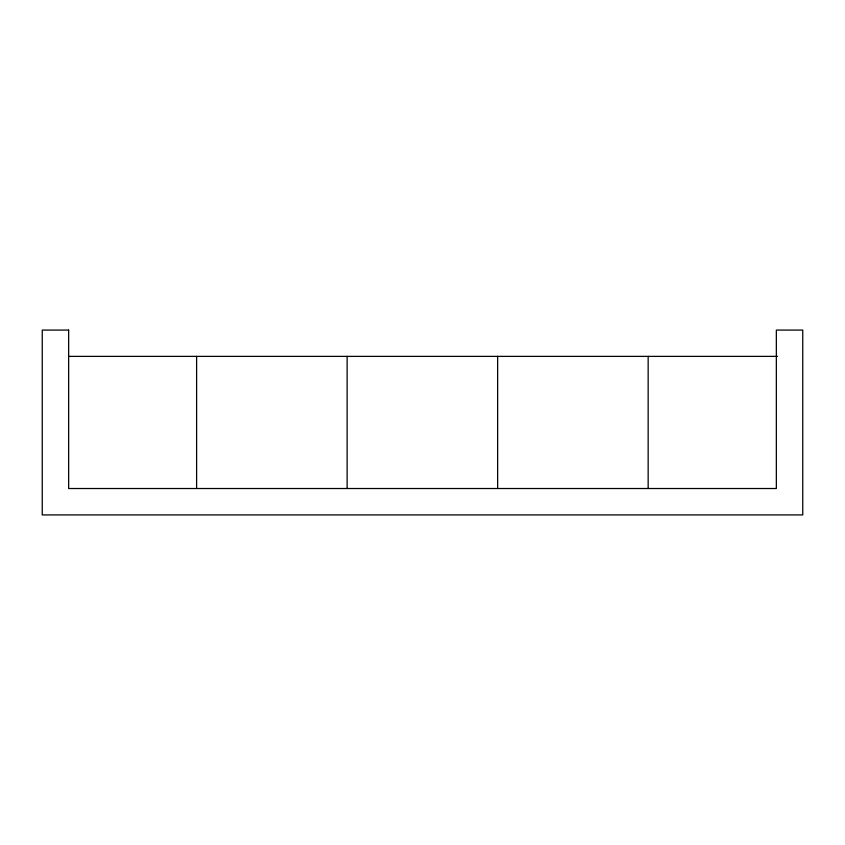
<?xml version="1.0" encoding="UTF-8"?>
<svg xmlns="http://www.w3.org/2000/svg" width="845" height="845" viewBox="0 0 845 845"><rect width="100%" height="100%" fill="white"/><g stroke="black" fill="none" stroke-linecap="round" stroke-linejoin="round"><path stroke-width="1.27" d="M68.54 356.379L777.548 356.379M648.157 356.379L648.157 488.41M497.642 356.379L497.642 488.41M347.126 356.379L347.126 488.41M196.61 356.379L196.61 488.41M68.656 330.078L42.25 330.078L42.25 514.922L802.75 514.922L802.75 330.078L776.344 330.078L776.344 488.516L68.656 488.516L68.656 330.078"/></g></svg>
